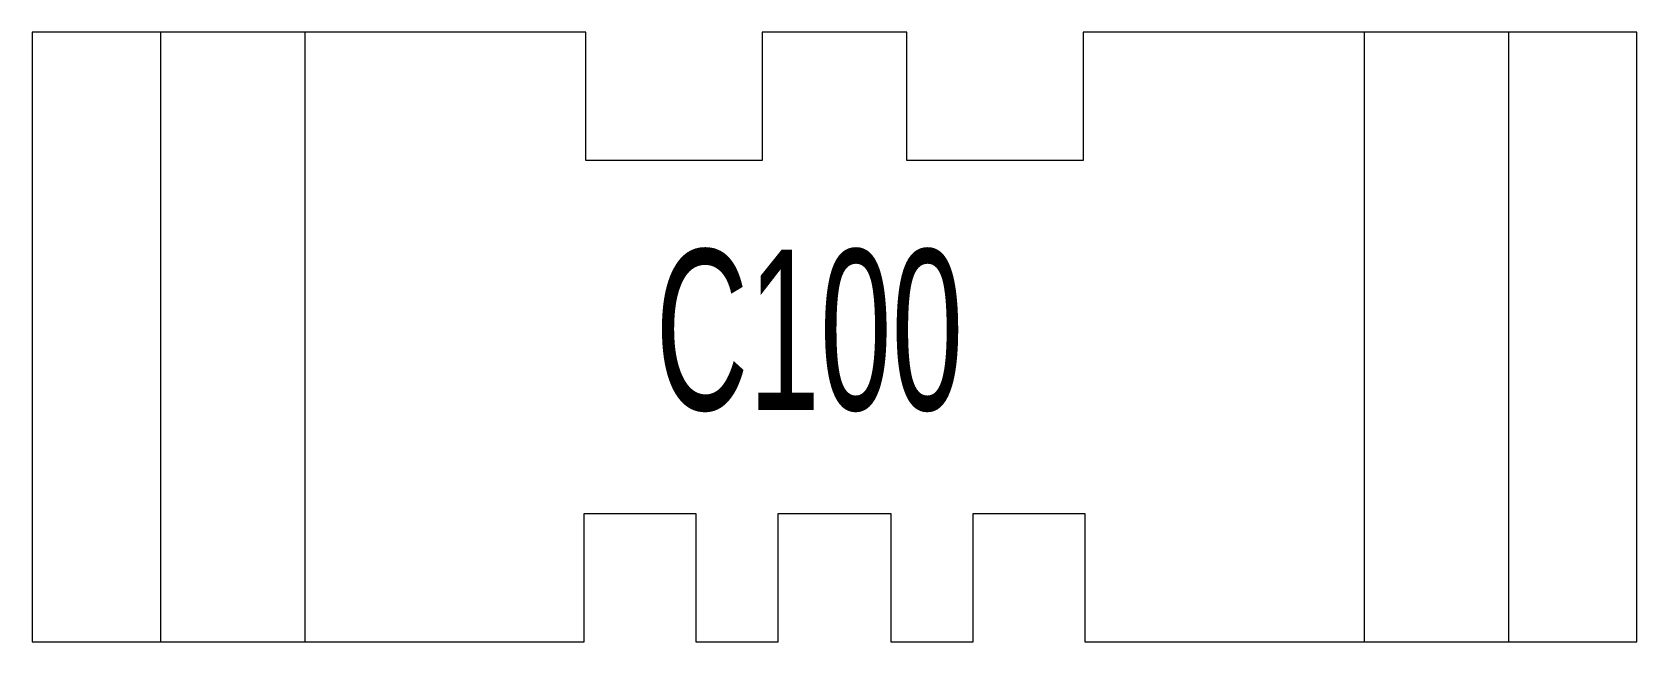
# Model space of a CAD drawing. Header units: millimetres. Extents: x 0 to 100, y 50 to 88.
import ezdxf

# ---------------------------------------------------------------- set-up
doc = ezdxf.new("R2010")
doc.units = ezdxf.units.MM
doc.layers.add('Equipment', color=7, linetype='Continuous', lineweight=15)
doc.layers.add('Text', color=7, linetype='Continuous', lineweight=5)
doc.styles.add('Ann_w01', font='roman.shx', dxfattribs={"width": 0.6, "bigfont": 'chineset.shx'})

# ---------------------------------------------------------------- blocks, each defined once
blk = doc.blocks.new('A$C4453ce7a')
at = {"layer": 'Equipment', "color": 1}
for p, q in [((8, 38), (8, 0)), ((17, 38), (17, 0)), ((83, 38), (83, 0)), ((92, 38), (92, 0))]:
    blk.add_line(p, q, dxfattribs=at)
at = {"layer": 'Equipment', "color": 2}
blk.add_lwpolyline([(0, 0), (34.4, 0), (34.4, 8), (41.35, 8), (41.35, 0), (46.5, 0), (46.5, 8), (53.5, 8), (53.5, 0), (58.65, 0), (58.65, 8), (65.6, 8), (65.6, 0), (100, 0), (100, 38), (65.5, 38), (65.5, 30), (54.5, 30), (54.5, 38), (45.5, 38), (45.5, 30), (34.5, 30), (34.5, 38), (0, 38)], close=True, dxfattribs=at)
blk = doc.blocks.new('C100')
blk.add_blockref('A$C4453ce7a', (0, 0))
at = {"layer": 'Text', "lineweight": 0, "ltscale": 5, "insert": (38.84, 24.45), "char_height": 10, "attachment_point": 1, "style": 'Ann_w01'}
blk.add_mtext_dynamic_manual_height_columns('C100', width=103.6037, gutter_width=2.5, heights=[0], dxfattribs=at)

msp = doc.modelspace()

# ---------------------------------------------------------------- block references
msp.add_blockref('C100', (0, 50.07))

doc.saveas('drawing.dxf')
